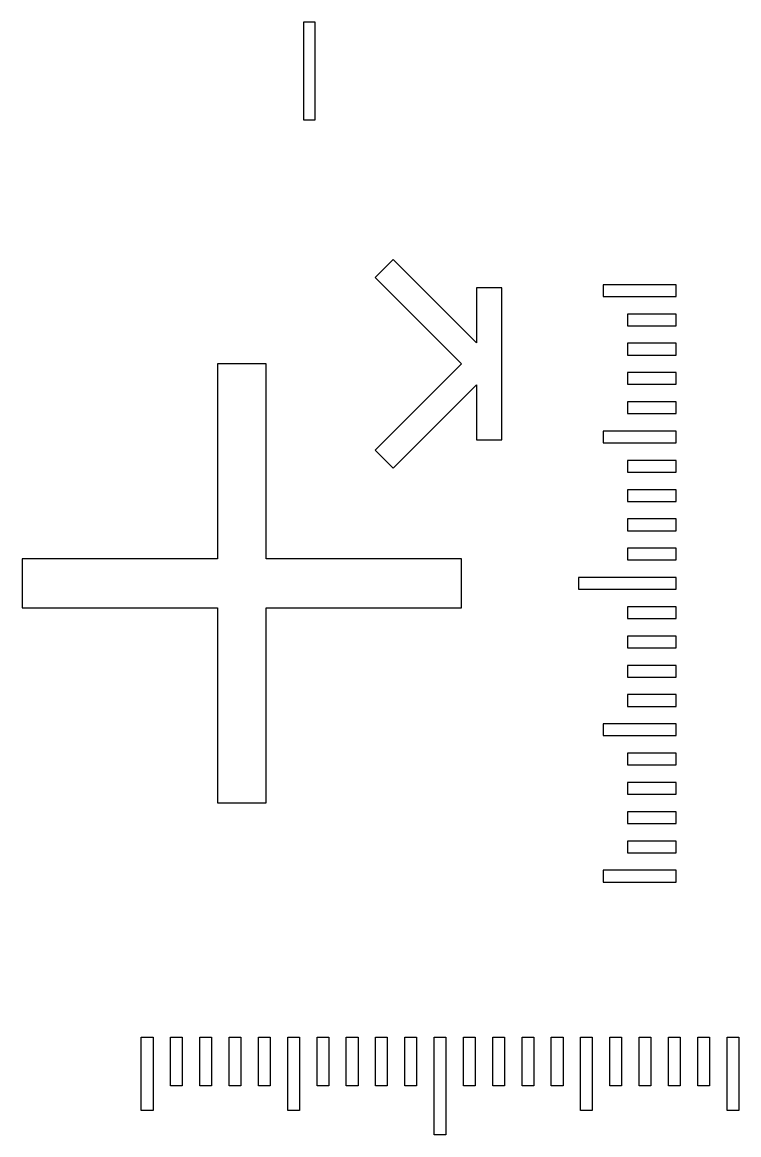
# Model space of a CAD drawing. Extents: x -24531 to 102469, y 86631 to 213631.
# Drawn here: x 59275 to 60009, y 149566 to 150706 of the extents above; entities that cross this region are included whole.
import ezdxf

# ---------------------------------------------------------------- set-up
doc = ezdxf.new("R2010")
doc.units = 13
doc.layers.add('CL - Main', color=150, linetype='Continuous')

msp = doc.modelspace()

# ---------------------------------------------------------------- linework, layer by layer
at = {"layer": 'CL - Main'}
for p, q in [((59562.6, 150705.9), (59562.6, 150605.9)), ((59574.6, 150705.9), (59562.6, 150705.9)), ((59574.6, 150605.9), (59574.6, 150705.9)), ((59562.6, 150605.9), (59574.6, 150605.9)), ((59654.5, 150462.8), (59636.1, 150444.4)), ((59740, 150377.3), (59654.5, 150462.8)), ((59724.6, 150355.9), (59636.1, 150444.4)), ((59944.6, 150436.9), (59869.6, 150436.9)), ((59869.6, 150436.9), (59869.6, 150424.9)), ((59944.6, 150424.9), (59944.6, 150436.9)), ((59766, 150433.9), (59740, 150433.9)), ((59740, 150433.9), (59740, 150377.3)), ((59766, 150277.9), (59766, 150433.9)), ((59869.6, 150424.9), (59944.6, 150424.9)), ((59944.6, 150406.9), (59894.6, 150406.9)), ((59894.6, 150406.9), (59894.6, 150394.9)), ((59944.6, 150394.9), (59944.6, 150406.9)), ((59894.6, 150394.9), (59944.6, 150394.9)), ((59944.6, 150376.9), (59894.6, 150376.9)), ((59894.6, 150376.9), (59894.6, 150364.9)), ((59944.6, 150364.9), (59944.6, 150376.9)), ((59524.6, 150355.9), (59474.6, 150355.9)), ((59474.6, 150355.9), (59474.6, 150155.9)), ((59524.6, 150155.9), (59524.6, 150355.9)), ((59724.6, 150355.9), (59636.1, 150267.4)), ((59894.6, 150364.9), (59944.6, 150364.9)), ((59944.6, 150346.9), (59894.6, 150346.9)), ((59894.6, 150346.9), (59894.6, 150334.9)), ((59944.6, 150334.9), (59944.6, 150346.9)), ((59740, 150334.5), (59654.5, 150249)), ((59740, 150334.5), (59740, 150277.9)), ((59894.6, 150334.9), (59944.6, 150334.9)), ((59944.6, 150316.9), (59894.6, 150316.9)), ((59894.6, 150316.9), (59894.6, 150304.9)), ((59944.6, 150304.9), (59944.6, 150316.9)), ((59894.6, 150304.9), (59944.6, 150304.9)), ((59944.6, 150286.9), (59869.6, 150286.9)), ((59869.6, 150286.9), (59869.6, 150274.9)), ((59944.6, 150274.9), (59944.6, 150286.9)), ((59740, 150277.9), (59766, 150277.9)), ((59869.6, 150274.9), (59944.6, 150274.9)), ((59654.5, 150249), (59636.1, 150267.4)), ((59944.6, 150256.9), (59894.6, 150256.9)), ((59894.6, 150256.9), (59894.6, 150244.9)), ((59944.6, 150244.9), (59944.6, 150256.9)), ((59894.6, 150244.9), (59944.6, 150244.9)), ((59944.6, 150226.9), (59894.6, 150226.9)), ((59894.6, 150226.9), (59894.6, 150214.9)), ((59944.6, 150214.9), (59944.6, 150226.9)), ((59894.6, 150214.9), (59944.6, 150214.9)), ((59944.6, 150196.9), (59894.6, 150196.9)), ((59894.6, 150196.9), (59894.6, 150184.9)), ((59944.6, 150184.9), (59944.6, 150196.9)), ((59894.6, 150184.9), (59944.6, 150184.9)), ((59944.6, 150166.9), (59894.6, 150166.9)), ((59894.6, 150166.9), (59894.6, 150154.9)), ((59944.6, 150154.9), (59944.6, 150166.9)), ((59474.6, 150155.9), (59274.6, 150155.9)), ((59274.6, 150155.9), (59274.6, 150105.9)), ((59724.6, 150155.9), (59524.6, 150155.9)), ((59724.6, 150105.9), (59724.6, 150155.9)), ((59894.6, 150154.9), (59944.6, 150154.9)), ((59944.6, 150136.9), (59844.6, 150136.9)), ((59844.6, 150136.9), (59844.6, 150124.9)), ((59944.6, 150124.9), (59944.6, 150136.9)), ((59844.6, 150124.9), (59944.6, 150124.9)), ((59274.6, 150105.9), (59474.6, 150105.9)), ((59474.6, 150105.9), (59474.6, 149905.9)), ((59524.6, 149905.9), (59524.6, 150105.9)), ((59524.6, 150105.9), (59724.6, 150105.9)), ((59944.6, 150106.9), (59894.6, 150106.9)), ((59894.6, 150106.9), (59894.6, 150094.9)), ((59944.6, 150094.9), (59944.6, 150106.9)), ((59894.6, 150094.9), (59944.6, 150094.9)), ((59944.6, 150076.9), (59894.6, 150076.9)), ((59894.6, 150076.9), (59894.6, 150064.9)), ((59944.6, 150064.9), (59944.6, 150076.9)), ((59894.6, 150064.9), (59944.6, 150064.9)), ((59944.6, 150046.9), (59894.6, 150046.9)), ((59894.6, 150046.9), (59894.6, 150034.9)), ((59944.6, 150034.9), (59944.6, 150046.9)), ((59894.6, 150034.9), (59944.6, 150034.9)), ((59944.6, 150016.9), (59894.6, 150016.9)), ((59894.6, 150016.9), (59894.6, 150004.9)), ((59944.6, 150004.9), (59944.6, 150016.9)), ((59894.6, 150004.9), (59944.6, 150004.9)), ((59944.6, 149986.9), (59869.6, 149986.9)), ((59869.6, 149986.9), (59869.6, 149974.9)), ((59944.6, 149974.9), (59944.6, 149986.9)), ((59869.6, 149974.9), (59944.6, 149974.9)), ((59944.6, 149956.9), (59894.6, 149956.9)), ((59894.6, 149956.9), (59894.6, 149944.9)), ((59944.6, 149944.9), (59944.6, 149956.9)), ((59894.6, 149944.9), (59944.6, 149944.9)), ((59944.6, 149926.9), (59894.6, 149926.9)), ((59894.6, 149926.9), (59894.6, 149914.9)), ((59944.6, 149914.9), (59944.6, 149926.9)), ((59894.6, 149914.9), (59944.6, 149914.9)), ((59474.6, 149905.9), (59524.6, 149905.9)), ((59944.6, 149896.9), (59894.6, 149896.9)), ((59894.6, 149896.9), (59894.6, 149884.9)), ((59944.6, 149884.9), (59944.6, 149896.9)), ((59894.6, 149884.9), (59944.6, 149884.9)), ((59944.6, 149866.9), (59894.6, 149866.9)), ((59894.6, 149866.9), (59894.6, 149854.9)), ((59944.6, 149854.9), (59944.6, 149866.9)), ((59894.6, 149854.9), (59944.6, 149854.9)), ((59944.6, 149836.9), (59869.6, 149836.9)), ((59869.6, 149836.9), (59869.6, 149824.9)), ((59944.6, 149824.9), (59944.6, 149836.9)), ((59869.6, 149824.9), (59944.6, 149824.9)), ((59396.6, 149590.9), (59396.6, 149665.9)), ((59396.6, 149665.9), (59408.6, 149665.9)), ((59408.6, 149665.9), (59408.6, 149590.9)), ((59426.6, 149615.9), (59426.6, 149665.9)), ((59426.6, 149665.9), (59438.6, 149665.9)), ((59438.6, 149665.9), (59438.6, 149615.9)), ((59456.6, 149615.9), (59456.6, 149665.9)), ((59456.6, 149665.9), (59468.6, 149665.9)), ((59468.6, 149665.9), (59468.6, 149615.9)), ((59486.6, 149615.9), (59486.6, 149665.9)), ((59486.6, 149665.9), (59498.6, 149665.9)), ((59498.6, 149665.9), (59498.6, 149615.9)), ((59516.6, 149615.9), (59516.6, 149665.9)), ((59516.6, 149665.9), (59528.6, 149665.9)), ((59528.6, 149665.9), (59528.6, 149615.9)), ((59546.6, 149590.9), (59546.6, 149665.9)), ((59546.6, 149665.9), (59558.6, 149665.9)), ((59558.6, 149665.9), (59558.6, 149590.9)), ((59576.6, 149615.9), (59576.6, 149665.9)), ((59576.6, 149665.9), (59588.6, 149665.9)), ((59588.6, 149665.9), (59588.6, 149615.9)), ((59606.6, 149615.9), (59606.6, 149665.9)), ((59606.6, 149665.9), (59618.6, 149665.9)), ((59618.6, 149665.9), (59618.6, 149615.9)), ((59636.6, 149615.9), (59636.6, 149665.9)), ((59636.6, 149665.9), (59648.6, 149665.9)), ((59648.6, 149665.9), (59648.6, 149615.9)), ((59666.6, 149615.9), (59666.6, 149665.9)), ((59666.6, 149665.9), (59678.6, 149665.9)), ((59678.6, 149665.9), (59678.6, 149615.9)), ((59696.6, 149565.9), (59696.6, 149665.9)), ((59696.6, 149665.9), (59708.6, 149665.9)), ((59708.6, 149665.9), (59708.6, 149565.9)), ((59726.6, 149615.9), (59726.6, 149665.9)), ((59726.6, 149665.9), (59738.6, 149665.9)), ((59738.6, 149665.9), (59738.6, 149615.9)), ((59756.6, 149615.9), (59756.6, 149665.9)), ((59756.6, 149665.9), (59768.6, 149665.9)), ((59768.6, 149665.9), (59768.6, 149615.9)), ((59786.6, 149615.9), (59786.6, 149665.9)), ((59786.6, 149665.9), (59798.6, 149665.9)), ((59798.6, 149665.9), (59798.6, 149615.9)), ((59816.6, 149615.9), (59816.6, 149665.9)), ((59816.6, 149665.9), (59828.6, 149665.9)), ((59828.6, 149665.9), (59828.6, 149615.9)), ((59846.6, 149590.9), (59846.6, 149665.9)), ((59846.6, 149665.9), (59858.6, 149665.9)), ((59858.6, 149665.9), (59858.6, 149590.9)), ((59876.6, 149615.9), (59876.6, 149665.9)), ((59876.6, 149665.9), (59888.6, 149665.9)), ((59888.6, 149665.9), (59888.6, 149615.9)), ((59906.6, 149615.9), (59906.6, 149665.9)), ((59906.6, 149665.9), (59918.6, 149665.9)), ((59918.6, 149665.9), (59918.6, 149615.9)), ((59936.6, 149615.9), (59936.6, 149665.9)), ((59936.6, 149665.9), (59948.6, 149665.9)), ((59948.6, 149665.9), (59948.6, 149615.9)), ((59966.6, 149615.9), (59966.6, 149665.9)), ((59966.6, 149665.9), (59978.6, 149665.9)), ((59978.6, 149665.9), (59978.6, 149615.9)), ((59996.6, 149590.9), (59996.6, 149665.9)), ((59996.6, 149665.9), (60008.6, 149665.9)), ((60008.6, 149665.9), (60008.6, 149590.9)), ((59438.6, 149615.9), (59426.6, 149615.9)), ((59468.6, 149615.9), (59456.6, 149615.9)), ((59498.6, 149615.9), (59486.6, 149615.9)), ((59528.6, 149615.9), (59516.6, 149615.9)), ((59588.6, 149615.9), (59576.6, 149615.9)), ((59618.6, 149615.9), (59606.6, 149615.9)), ((59648.6, 149615.9), (59636.6, 149615.9)), ((59678.6, 149615.9), (59666.6, 149615.9)), ((59738.6, 149615.9), (59726.6, 149615.9)), ((59768.6, 149615.9), (59756.6, 149615.9)), ((59798.6, 149615.9), (59786.6, 149615.9)), ((59828.6, 149615.9), (59816.6, 149615.9)), ((59888.6, 149615.9), (59876.6, 149615.9)), ((59918.6, 149615.9), (59906.6, 149615.9)), ((59948.6, 149615.9), (59936.6, 149615.9)), ((59978.6, 149615.9), (59966.6, 149615.9)), ((59408.6, 149590.9), (59396.6, 149590.9)), ((59558.6, 149590.9), (59546.6, 149590.9)), ((59858.6, 149590.9), (59846.6, 149590.9)), ((60008.6, 149590.9), (59996.6, 149590.9)), ((59708.6, 149565.9), (59696.6, 149565.9))]:
    msp.add_line(p, q, dxfattribs=at)

doc.saveas('drawing.dxf')
